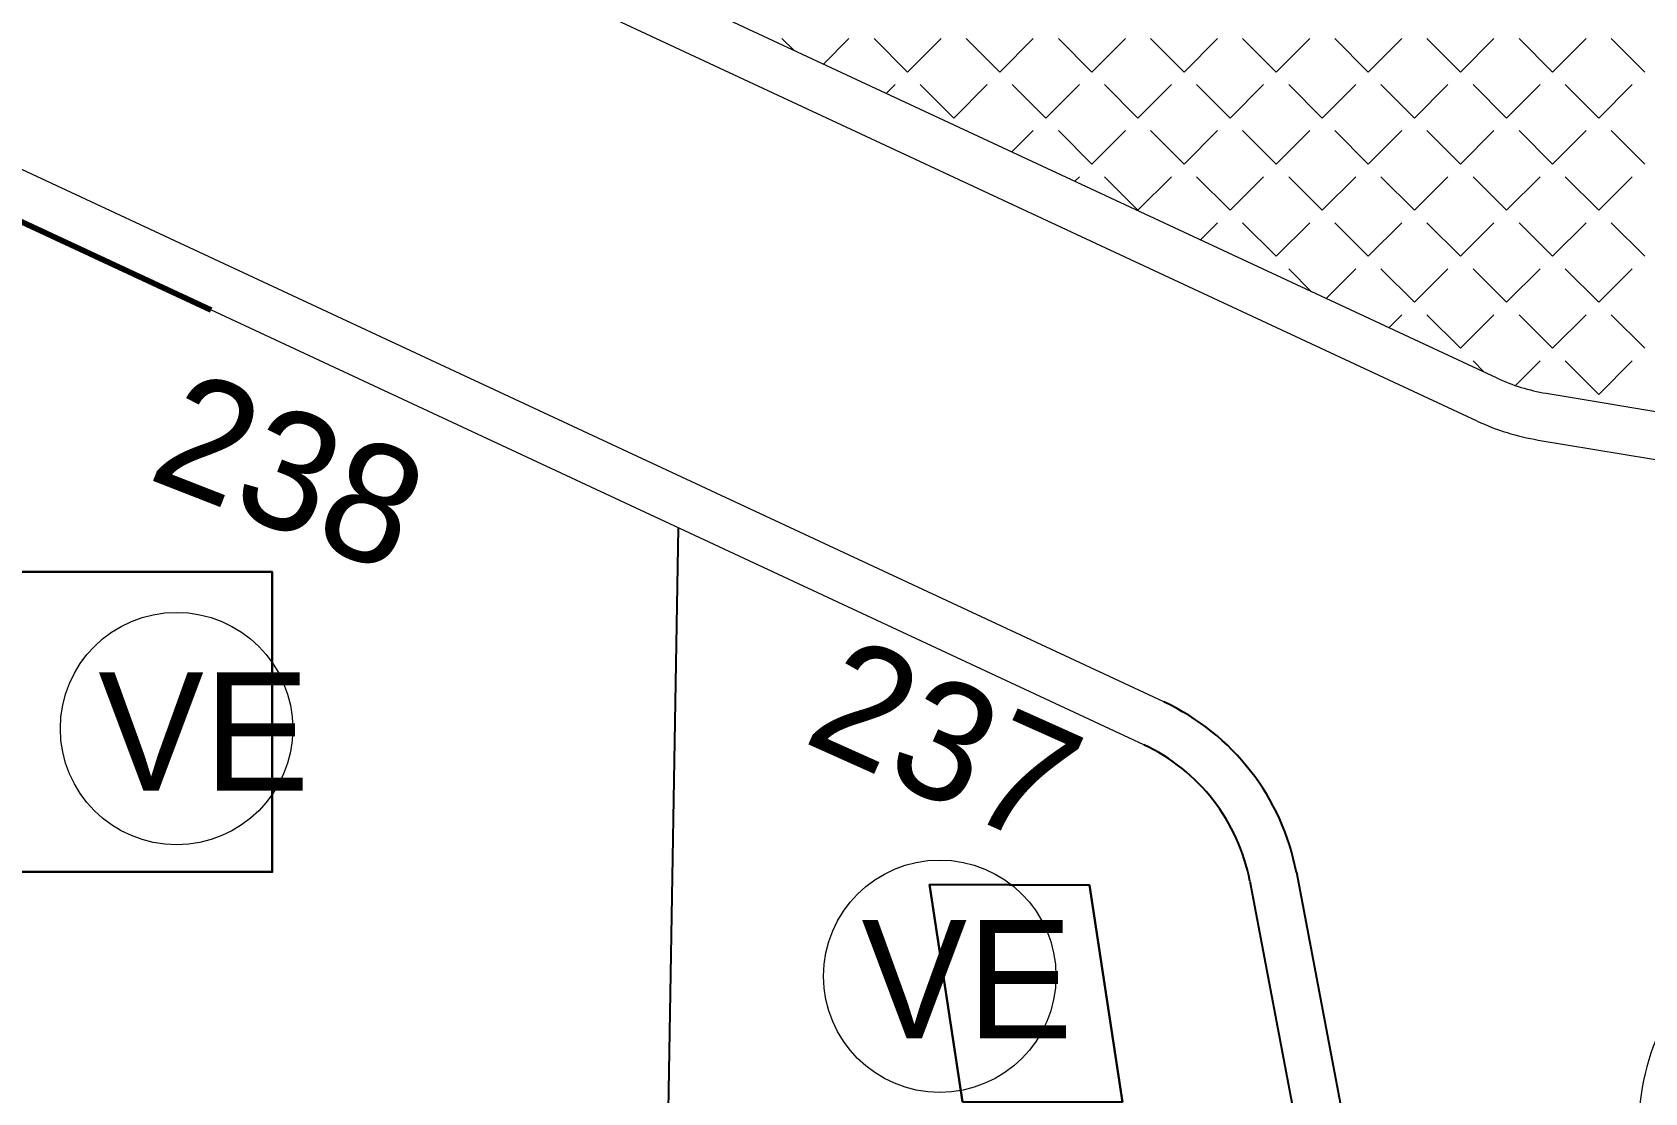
# Model space of a CAD drawing. Extents: x 472704 to 474638, y 1059265 to 1060325.
# Drawn here: x 473791.17 to 473832.01, y 1059726.71 to 1059753.57 of the extents above; entities that cross this region are included whole.
import ezdxf

# ---------------------------------------------------------------- set-up
doc = ezdxf.new("R2010")
doc.units = 0
doc.header["$LTSCALE"] = 0.4
doc.header["$MEASUREMENT"] = 0
for name, color, linetype in [('A-VIA-N', 7, 'CONTINUOUS'), ('NumeroPropu', 6, 'CONTINUOUS'), ('PARCELASPEOPUESTAS', 3, 'CONTINUOUS'), ('PISOS', 8, 'CONTINUOUS'), ('PRIVADO', 3, 'CONTINUOUS'), ('TipoVivienda', 7, 'CONTINUOUS')]:
    doc.layers.add(name, color=color, linetype=linetype)
doc.layers.add('CASA', color=31, linetype='CONTINUOUS', lineweight=30)
doc.styles.add('Numeros Parcelas', font='', dxfattribs={"height": 3})
doc.styles.add('TipoVivienda', font='', dxfattribs={"height": 3})
doc.styles.get('Numeros Parcelas').set_extended_font_data('AvantGarde Bk BT')
doc.styles.get('TipoVivienda').set_extended_font_data('AvantGarde Bk BT')

msp = doc.modelspace()

# ---------------------------------------------------------------- linework, layer by layer
at = {"layer": 'A-VIA-N', "linetype": 'Continuous', "lineweight": 20}
for p, q in [((473828.268, 1059744.81), (473759.101, 1059777.06)), ((473827.761, 1059743.722), (473759.953, 1059775.339)), ((473819.826, 1059736.609), (473743.948, 1059771.989)), ((473829.507, 1059744.425), (473835.756, 1059743.384)), ((473829.31, 1059743.242), (473883.975, 1059734.129))]:
    msp.add_line(p, q, dxfattribs=at)
at = {"layer": 'A-VIA-N'}
msp.add_line((473823.185, 1059732.29), (473863.031, 1059522.252), dxfattribs=at)
at = {"layer": 'A-VIA-N', "linetype": 'Continuous', "lineweight": 20}
for centre, radius, start, end in [((473830.297, 1059749.16), 4.8, 245.0019, 260.5369), ((473830.297, 1059749.16), 6, 245.0019, 260.5369), ((473837.852, 1059725.8), 6, 80.5369, 190.7419)]:
    msp.add_arc(centre, radius, start, end, dxfattribs=at)
at = {"layer": 'A-VIA-N', "linetype": 'Continuous'}
msp.add_arc((473817.29, 1059731.171), 6, 10.7419, 65.0019, dxfattribs=at)
at = {"layer": 'CASA'}
for points in [[(473790.648, 1059732.299), (473797.248, 1059732.299), (473797.248, 1059739.899), (473790.648, 1059739.899)], [(473818.777, 1059726.465), (473814.73, 1059726.476), (473813.895, 1059731.978), (473817.943, 1059731.967)]]:
    msp.add_lwpolyline(points, close=True, dxfattribs=at)
at = {"layer": 'PARCELASPEOPUESTAS', "lineweight": 80}
msp.add_line((473742.467, 1059771.355), (473795.696, 1059746.536), dxfattribs=at)
at = {"layer": 'PARCELASPEOPUESTAS', "linetype": 'Continuous', "lineweight": 20}
msp.add_line((473819.319, 1059735.522), (473795.696, 1059746.536), dxfattribs=at)
at = {"layer": 'PARCELASPEOPUESTAS'}
msp.add_line((473807.234, 1059723.644), (473807.535, 1059741.016), dxfattribs=at)
at = {"layer": 'PARCELASPEOPUESTAS', "linetype": 'Continuous'}
msp.add_arc((473817.29, 1059731.171), 4.8, 10.7419, 65.0019, dxfattribs=at)
at = {"layer": 'PISOS', "lineweight": 20}
for p, q in [((473810.455, 1059753.116), (473810.157, 1059753.413)), ((473811.206, 1059752.765), (473811.854, 1059753.413)), ((473813.339, 1059752.565), (473812.49, 1059753.413)), ((473813.339, 1059752.565), (473814.187, 1059753.413)), ((473815.672, 1059752.565), (473814.824, 1059753.413)), ((473815.672, 1059752.565), (473816.521, 1059753.413)), ((473818.006, 1059752.565), (473817.157, 1059753.413)), ((473818.006, 1059752.565), (473818.854, 1059753.413)), ((473820.339, 1059752.565), (473819.491, 1059753.413)), ((473820.339, 1059752.565), (473821.188, 1059753.413)), ((473822.673, 1059752.565), (473821.824, 1059753.413)), ((473822.673, 1059752.565), (473823.521, 1059753.413)), ((473825.006, 1059752.565), (473824.158, 1059753.413)), ((473825.006, 1059752.565), (473825.855, 1059753.413)), ((473827.34, 1059752.565), (473826.491, 1059753.413)), ((473827.34, 1059752.565), (473828.188, 1059753.413)), ((473829.673, 1059752.565), (473828.825, 1059753.413)), ((473829.673, 1059752.565), (473830.522, 1059753.413)), ((473832.007, 1059752.565), (473831.158, 1059753.413)), ((473812.797, 1059752.023), (473813.021, 1059752.247)), ((473814.506, 1059751.398), (473813.657, 1059752.247)), ((473814.506, 1059751.398), (473815.354, 1059752.247)), ((473816.839, 1059751.398), (473815.991, 1059752.247)), ((473816.839, 1059751.398), (473817.688, 1059752.247)), ((473819.173, 1059751.398), (473818.324, 1059752.247)), ((473819.173, 1059751.398), (473820.021, 1059752.247)), ((473821.506, 1059751.398), (473820.658, 1059752.247)), ((473821.506, 1059751.398), (473822.355, 1059752.247)), ((473823.84, 1059751.398), (473822.991, 1059752.247)), ((473823.84, 1059751.398), (473824.688, 1059752.247)), ((473826.173, 1059751.398), (473825.324, 1059752.247)), ((473826.173, 1059751.398), (473827.021, 1059752.247)), ((473828.506, 1059751.398), (473827.658, 1059752.247)), ((473828.506, 1059751.398), (473829.355, 1059752.247)), ((473830.84, 1059751.398), (473829.991, 1059752.247)), ((473830.84, 1059751.398), (473831.688, 1059752.247)), ((473814.827, 1059751.077), (473814.824, 1059751.08)), ((473815.98, 1059750.539), (473816.521, 1059751.08)), ((473818.006, 1059750.231), (473817.157, 1059751.08)), ((473818.006, 1059750.231), (473818.854, 1059751.08)), ((473820.339, 1059750.231), (473819.491, 1059751.08)), ((473820.339, 1059750.231), (473821.188, 1059751.08)), ((473822.673, 1059750.231), (473821.824, 1059751.08)), ((473822.673, 1059750.231), (473823.521, 1059751.08)), ((473825.006, 1059750.231), (473824.158, 1059751.08)), ((473825.006, 1059750.231), (473825.855, 1059751.08)), ((473827.34, 1059750.231), (473826.491, 1059751.08)), ((473827.34, 1059750.231), (473828.188, 1059751.08)), ((473829.673, 1059750.231), (473828.825, 1059751.08)), ((473829.673, 1059750.231), (473830.522, 1059751.08)), ((473832.007, 1059750.231), (473831.158, 1059751.08)), ((473817.572, 1059749.797), (473817.688, 1059749.913)), ((473819.173, 1059749.065), (473818.324, 1059749.913)), ((473819.173, 1059749.065), (473820.021, 1059749.913)), ((473821.506, 1059749.065), (473820.658, 1059749.913)), ((473821.506, 1059749.065), (473822.355, 1059749.913)), ((473823.84, 1059749.065), (473822.991, 1059749.913)), ((473823.84, 1059749.065), (473824.688, 1059749.913)), ((473826.173, 1059749.065), (473825.324, 1059749.913)), ((473826.173, 1059749.065), (473827.021, 1059749.913)), ((473828.506, 1059749.065), (473827.658, 1059749.913)), ((473828.506, 1059749.065), (473829.355, 1059749.913)), ((473830.84, 1059749.065), (473829.991, 1059749.913)), ((473830.84, 1059749.065), (473831.688, 1059749.913)), ((473820.755, 1059748.313), (473821.188, 1059748.746)), ((473822.673, 1059747.898), (473821.824, 1059748.746)), ((473822.673, 1059747.898), (473823.521, 1059748.746)), ((473825.006, 1059747.898), (473824.158, 1059748.746)), ((473825.006, 1059747.898), (473825.855, 1059748.746)), ((473827.34, 1059747.898), (473826.491, 1059748.746)), ((473827.34, 1059747.898), (473828.188, 1059748.746)), ((473829.673, 1059747.898), (473828.825, 1059748.746)), ((473829.673, 1059747.898), (473830.522, 1059748.746)), ((473832.007, 1059747.898), (473831.158, 1059748.746)), ((473822.346, 1059747.571), (473822.355, 1059747.58)), ((473823.571, 1059747), (473822.991, 1059747.58)), ((473823.937, 1059746.829), (473824.688, 1059747.58)), ((473826.173, 1059746.731), (473825.324, 1059747.58)), ((473826.173, 1059746.731), (473827.021, 1059747.58)), ((473828.506, 1059746.731), (473827.658, 1059747.58)), ((473828.506, 1059746.731), (473829.355, 1059747.58)), ((473830.84, 1059746.731), (473829.991, 1059747.58)), ((473830.84, 1059746.731), (473831.688, 1059747.58)), ((473825.529, 1059746.087), (473825.855, 1059746.413)), ((473827.34, 1059745.565), (473826.491, 1059746.413)), ((473827.34, 1059745.565), (473828.188, 1059746.413)), ((473829.673, 1059745.565), (473828.825, 1059746.413)), ((473829.673, 1059745.565), (473830.522, 1059746.413)), ((473832.007, 1059745.565), (473831.158, 1059746.413)), ((473827.943, 1059744.962), (473827.658, 1059745.246)), ((473828.731, 1059744.623), (473829.355, 1059745.246)), ((473830.84, 1059744.398), (473829.991, 1059745.246)), ((473830.84, 1059744.398), (473831.688, 1059745.246))]:
    msp.add_line(p, q, dxfattribs=at)
at = {"layer": 'PRIVADO'}
msp.add_line((473822.006, 1059732.066), (473861.852, 1059522.028), dxfattribs=at)
at = {"layer": 'TipoVivienda', "linetype": 'Continuous', "lineweight": 20}
for centre in [(473794.826, 1059735.932), (473814.153, 1059729.658)]:
    msp.add_circle(centre, 2.943, dxfattribs=at)

# ---------------------------------------------------------------- texts
at = {"layer": 'NumeroPropu', "linetype": 'Continuous', "lineweight": 20, "style": 'Numeros Parcelas'}
for s, rotation, p in [('238', 338.67, (473794.042, 1059742.28)), ('237', 335.8755, (473810.64, 1059735.614))]:
    msp.add_text(s, height=3, rotation=rotation, dxfattribs=at).set_placement(p)
at = {"layer": 'TipoVivienda', "linetype": 'Continuous', "lineweight": 20, "style": 'TipoVivienda'}
for p in [(473792.842, 1059734.359), (473812.17, 1059728.084)]:
    msp.add_text('VE', height=3, dxfattribs=at).set_placement(p)

doc.saveas('drawing.dxf')
